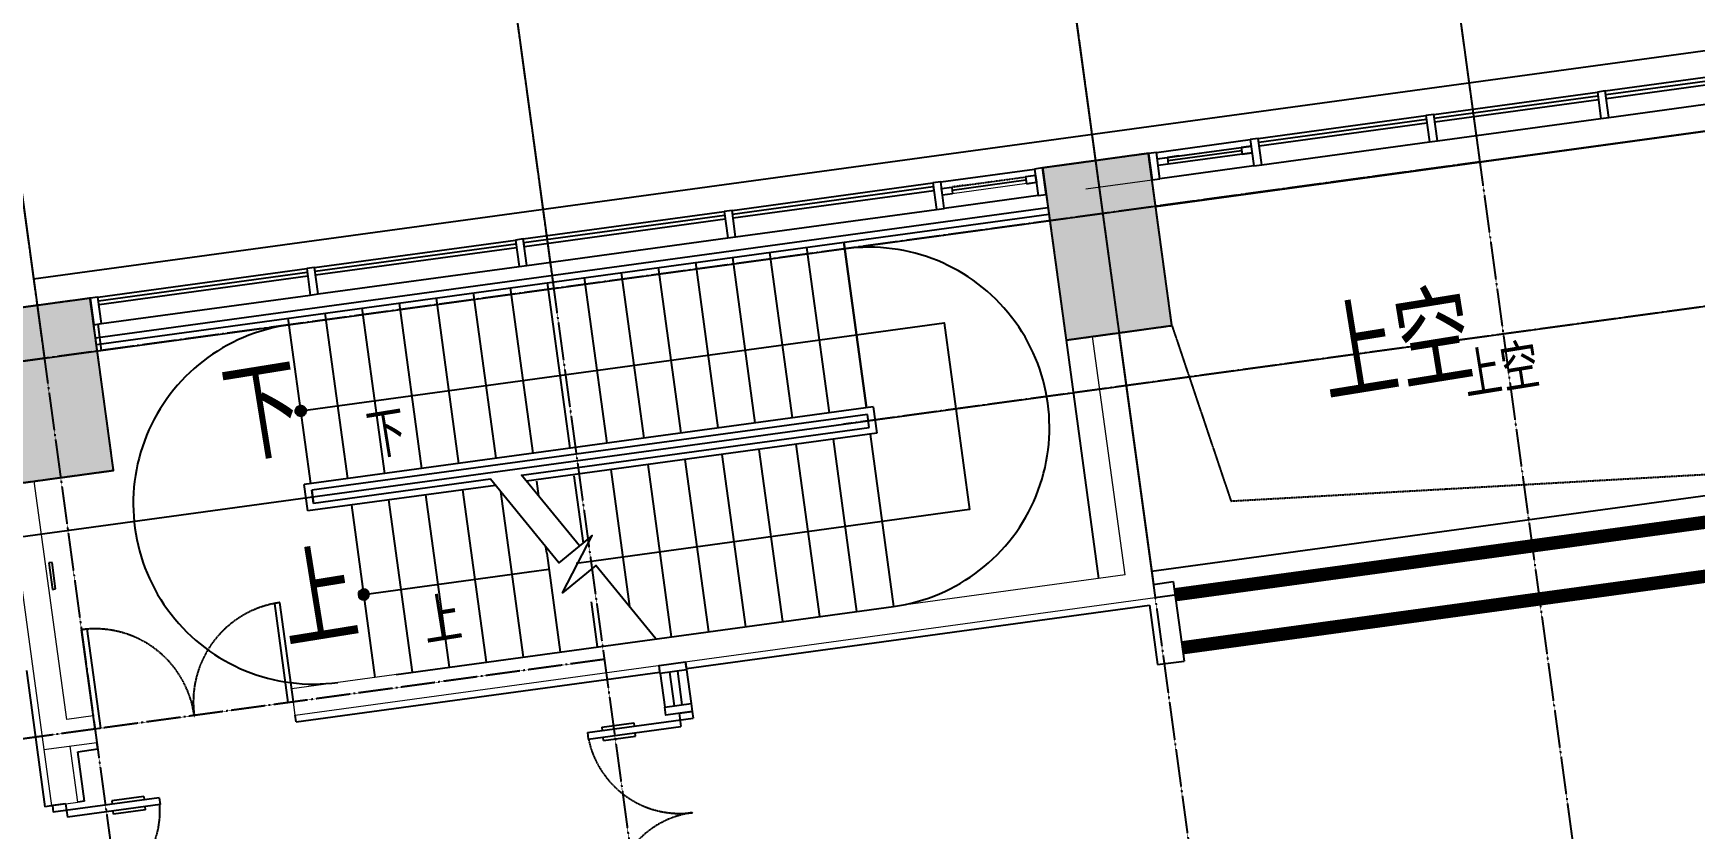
# Model space of a CAD drawing. Header units: millimetres. Extents: x 11669738 to 11859441, y -6222081 to -6069093.
# Drawn here: x 11700966 to 11713410, y -6095911 to -6089958 of the extents above; entities that cross this region are included whole.
import ezdxf

# ---------------------------------------------------------------- set-up
doc = ezdxf.new("R2010")
doc.units = ezdxf.units.MM
for name, pattern in [('DASH', [0.35, 0.25, -0.1]), ('E-COLS-F4$0$HIDDEN', [0.375, 0.25, -0.125]), ('E-RG-1F$0$$0$DOTE', [2.42, 2, -0.2, 0.02, -0.2]), ('E2-RV-4F$0$Dash 1_16_', [3.175, 1.5875, -1.5875]), ('XRE2$0$HIDDEN', [0.375, 0.25, -0.125])]:
    doc.linetypes.add(name, pattern=pattern)
for name, color, linetype in [('A—墙体', 7, 'Continuous'), ('A—楼梯、电梯、栏杆', 50, 'Continuous'), ('A—轴线、尺寸', 1, 'Continuous'), ('A—门窗', 135, 'Continuous'), ('E-COLS-F4$0$0S-COLS-HATCH', 8, 'Continuous'), ('E-COLS-F4$0$0S-COLS-I', 90, 'E-COLS-F4$0$HIDDEN'), ('E2-RI-4F$0$J-STAIR楼梯', 2, 'Continuous'), ('E2-RI-4F$0$J-结构看线', 153, 'Continuous'), ('E2-RV-4F$0$A-STRS', 50, 'Continuous'), ('E2-RV-4F$0$J-STAIR楼梯', 2, 'Continuous'), ('E2-RV-4F$0$sample$0$A-FIXT', 55, 'Continuous'), ('E2-RV-4F$0$WRV-1-01-N1$0$AUDIT_D_120618114340-341', 1, 'Continuous'), ('I—平面—文字', 40, 'Continuous'), ('I—平面—文字（放大1：100）', 40, 'XRE2$0$HIDDEN'), ('I—平面—消防设施', 10, 'Continuous'), ('I—平面—装饰面层线', 192, 'Continuous'), ('I—平面—门', 22, 'Continuous'), ('轴线100', 1, 'Continuous')]:
    doc.layers.add(name, color=color, linetype=linetype)
for name, color, linetype, lineweight in [('E2-RI-4F$0$A-FLOR-HRAL', 1, 'Continuous', 5), ('E2-RI-4F$0$A-GLAZ', 6, 'Continuous', 5), ('E2-RI-4F$0$A-GLAZ-FRAM', 6, 'Continuous', 9), ('E2-RI-4F$0$A-WALL', 7, 'Continuous', 5), ('E2-RV-4F$0$A-GLAZ', 6, 'Continuous', 9), ('E2-RV-4F$0$A-GLAZ-CWMG', 3, 'Continuous', 5), ('E2-RV-4F$0$A-WALL', 7, 'Continuous', 5)]:
    doc.layers.add(name, color=color, linetype=linetype, lineweight=lineweight)
doc.styles.add('XD2008', font='simhei.ttf', dxfattribs={"width": 0.85})

# ---------------------------------------------------------------- blocks, each defined once
blk = doc.blocks.new('E-COLS-F4')
at = {"layer": 'E-COLS-F4$0$0S-COLS-HATCH'}
for points in [[(11708526, -6090966), (11708702, -6092254), (11709494, -6092145), (11709318, -6090857)], [(11700599, -6092049), (11700775, -6093337), (11701568, -6093229), (11701392, -6091941)]]:
    blk.add_hatch(color=18, dxfattribs=at).paths.add_polyline_path(points)
at = {"layer": 'A—墙体'}
for points in [[(11708526, -6090966), (11708702, -6092254), (11709494, -6092145), (11709318, -6090857)], [(11700599, -6092049), (11700775, -6093337), (11701568, -6093229), (11701392, -6091941)]]:
    blk.add_lwpolyline(points, close=True, dxfattribs=at)
at = {"layer": 'E-COLS-F4$0$0S-COLS-I'}
for points in [[(11708526, -6090966), (11708702, -6092254), (11709494, -6092145), (11709318, -6090857)], [(11700599, -6092049), (11700775, -6093337), (11701568, -6093229), (11701392, -6091941)]]:
    blk.add_lwpolyline(points, close=True, dxfattribs=at)
blk = doc.blocks.new('E2-RV-4F$0$MRY_Curtain Wall-casement - Curtain Wall Casement-V36-E2 号楼一层平面图 1ST FLOOR PLAN')
at = {"layer": 'A—门窗'}
for p, q in [((-278.8, 25.4), (-355, 25.4)), ((-355, 25.4), (-355, -25.4)), ((-355, -25.4), (-355, 25.4)), ((-278.8, -25.4), (-278.8, 25.4)), ((278.8, -25.4), (278.8, 25.4)), ((278.8, 25.4), (355, 25.4)), ((355, 25.4), (355, -25.4)), ((355, 25.4), (355, -25.4)), ((-355, -25.4), (-278.8, -25.4)), ((-278.8, 0), (278.8, 0)), ((355, -25.4), (278.8, -25.4))]:
    blk.add_line(p, q, dxfattribs=at)
at = {"layer": 'A—门窗', "lineweight": 9}
for p, q in [((-355, 25.4), (355, 25.4)), ((355, -25.4), (-355, -25.4))]:
    blk.add_line(p, q, dxfattribs=at)
at = {"layer": 'A—门窗', "linetype": 'E2-RV-4F$0$Dash 1_16_'}
for p, q in [((278.8, -25.4), (-278.8, -25.4)), ((191.8, -25.4), (278.8, -25.4))]:
    blk.add_line(p, q, dxfattribs=at)
blk = doc.blocks.new('E2-RV-4F$0$3')
at = {"layer": 'E2-RV-4F$0$WRV-1-01-N1$0$AUDIT_D_120618114340-341'}
h = blk.add_hatch(color=256, dxfattribs=at)
edge = h.paths.add_edge_path()
edge.add_arc((10773784.9, -7567736.8), 20, 138.7891, 318.7891, ccw=False)
edge.add_arc((10773784.9, -7567736.8), 20, -41.2109, 138.7891, ccw=False)
blk.add_lwpolyline([(10773800, -7567750, -1), (10773769.9, -7567723.7, -1)], format="xyb", close=True, dxfattribs=at)
blk = doc.blocks.new('E2-RV-4F$0$Rectangular Mullion - 60 X 200 standard snap cover-V21-E2 号楼一层平面图 1ST FLOOR PLAN')
at = {"layer": 'E2-RV-4F$0$A-GLAZ-CWMG', "lineweight": 18}
for p, q in [((0, 75), (-60, 75)), ((-60, 75), (-60, -125)), ((0, -125), (0, 75)), ((-60, -125), (0, -125))]:
    blk.add_line(p, q, dxfattribs=at)
blk = doc.blocks.new('E2-RV-4F$0$Rectangular Mullion - 60 X 200 standard snap cover-9526921-E2 号楼一层平面图 1ST FLOOR PLAN')
at = {"layer": 'E2-RV-4F$0$A-GLAZ-CWMG', "lineweight": 18}
for p, q in [((-60, 75), (0, 75)), ((-60, -125), (-60, 75)), ((0, 75), (0, -125)), ((0, -125), (-60, -125))]:
    blk.add_line(p, q, dxfattribs=at)
blk = doc.blocks.new('E2-RV-4F$0$Rectangular Mullion - 60 X 200 standard snap cover-V37-E2 号楼一层平面图 1ST FLOOR PLAN')
at = {"layer": 'E2-RV-4F$0$A-GLAZ-CWMG', "color": 9}
for p, q in [((45083, 145745), (45793, 145745)), ((45793, 145545), (45083, 145545))]:
    blk.add_line(p, q, dxfattribs=at)
blk = doc.blocks.new('E2-RV-4F$0$Rectangular Mullion - 60 X 200 standard snap cover-V38-E2 号楼一层平面图 1ST FLOOR PLAN')
at = {"layer": 'E2-RV-4F$0$A-GLAZ-CWMG', "lineweight": 18}
for p, q in [((-30, 75), (30, 75)), ((-30, -125), (-30, 75)), ((30, 75), (30, -125)), ((30, -125), (-30, -125))]:
    blk.add_line(p, q, dxfattribs=at)
blk = doc.blocks.new('E2-RV-4F$0$Rectangular Mullion - 60 X 200 standard snap cover-V39-E2 号楼一层平面图 1ST FLOOR PLAN')
at = {"layer": 'E2-RV-4F$0$A-GLAZ-CWMG', "lineweight": 18}
for p, q in [((-30, 75), (30, 75)), ((-30, -125), (-30, 75)), ((30, 75), (30, -125)), ((30, -125), (-30, -125))]:
    blk.add_line(p, q, dxfattribs=at)
blk = doc.blocks.new('A$C08095B37')
at = {"layer": 'I—平面—消防设施', "linetype": 'DASH', "ltscale": 100, "const_width": 100}
for points in [[(-205, 23), (-6051, -776)], [(-151, -374), (-5997, -1173)]]:
    blk.add_lwpolyline(points, dxfattribs=at)
at = {"layer": 'I—平面—装饰面层线'}
for p, q in [((-218, 122), (-20, 149)), ((-218, 121), (-137, -473)), ((0, 0), (61, -446)), ((61, -446), (-137, -473)), ((-6213, -698), (-6064, -677)), ((-6064, -677), (-5983, -1272)), ((-6242, -853), (-6181, -1299)), ((-6181, -1299), (-5983, -1272))]:
    blk.add_line(p, q, dxfattribs=at)

msp = doc.modelspace()

# ---------------------------------------------------------------- linework, layer by layer
for p, q in [((11705803.3, -6095047.1), (11705902.4, -6095033.6)), ((11701208.7, -6095724.9), (11701109.6, -6095738.4))]:
    msp.add_line(p, q)
at = {"layer": 'A—楼梯、电梯、栏杆'}
for p, q in [((11701432.6, -6092237.9), (11708565.9, -6091262.9)), ((11701439.4, -6092287.4), (11708572.7, -6091312.4)), ((11704154.8, -6093176.8), (11703985.7, -6091939.4)), ((11703322.5, -6093290.3), (11703153.4, -6092053.1)), ((11703599.9, -6093252.5), (11703430.8, -6092015.2)), ((11703877.4, -6093214.6), (11703708.2, -6091977.3)), ((11703045.1, -6093328.2), (11702876, -6092091.1)), ((11703045.1, -6093328.2), (11702876, -6092091.1)), ((11708701.3, -6092253.5), (11708945.1, -6094037.4)), ((11707256.1, -6092753.6), (11702995.5, -6093335)), ((11707256.1, -6092753.6), (11702995.5, -6093335)), ((11707213.3, -6092809.9), (11703051.9, -6093377.7)), ((11707213.3, -6092809.9), (11703051.9, -6093377.7)), ((11707283.1, -6092951.7), (11704660.9, -6093309.6)), ((11707283.1, -6092951.7), (11704660.9, -6093309.6)), ((11703022.6, -6093533.1), (11702995.5, -6093335)), ((11703022.6, -6093533.1), (11702995.5, -6093335)), ((11704428.3, -6093341.3), (11703022.6, -6093533.1)), ((11704428.3, -6093341.3), (11703022.6, -6093533.1)), ((11703065.4, -6093476.8), (11703051.9, -6093377.7)), ((11703051.9, -6093377.7), (11703065.4, -6093476.8)), ((11703065.4, -6093476.8), (11703051.9, -6093377.7)), ((11703051.9, -6093377.7), (11703065.4, -6093476.8)), ((11703627, -6093450.6), (11703803.3, -6094740.2)), ((11703627, -6093450.6), (11703803.3, -6094740.2)), ((11703904.5, -6093412.8), (11704080.7, -6094702.2)), ((11703904.5, -6093412.8), (11704080.7, -6094702.2)), ((11704181.9, -6093374.9), (11704358.1, -6094664.3)), ((11704181.9, -6093374.9), (11704358.1, -6094664.3)), ((11703349.6, -6093488.5), (11703525.9, -6094778.1)), ((11703349.6, -6093488.5), (11703525.9, -6094778.1))]:
    msp.add_line(p, q, dxfattribs=at)
at = {"layer": 'A—楼梯、电梯、栏杆', "color": 2}
for p, q in [((11706929.1, -6092798.2), (11706759.9, -6091560.2)), ((11706929.1, -6092798.2), (11706759.9, -6091560.2)), ((11707206.5, -6092760.3), (11707037.3, -6091522.3)), ((11707037.3, -6091522.3), (11707206.5, -6092760.3)), ((11707206.5, -6092760.3), (11707037.3, -6091522.3)), ((11707037.3, -6091522.3), (11707206.5, -6092760.3)), ((11706096.8, -6092911.8), (11705927.6, -6091673.9)), ((11706096.8, -6092911.8), (11705927.6, -6091673.9)), ((11706374.2, -6092873.9), (11706205, -6091636)), ((11706374.2, -6092873.9), (11706205, -6091636)), ((11706651.7, -6092836), (11706482.5, -6091598.1)), ((11706651.7, -6092836), (11706482.5, -6091598.1)), ((11704987.1, -6093063.2), (11704817.9, -6091825.6)), ((11704987.1, -6093063.2), (11704817.9, -6091825.6)), ((11705264.5, -6093025.3), (11705095.4, -6091787.7)), ((11705264.5, -6093025.3), (11705095.4, -6091787.7)), ((11705541.9, -6092987.5), (11705372.8, -6091749.8)), ((11705541.9, -6092987.5), (11705372.8, -6091749.8)), ((11705819.4, -6092949.6), (11705650.2, -6091711.9)), ((11705819.4, -6092949.6), (11705650.2, -6091711.9)), ((11704432.2, -6093138.9), (11704263.1, -6091901.5)), ((11704432.2, -6093138.9), (11704263.1, -6091901.5)), ((11704709.7, -6093101), (11704540.5, -6091863.5)), ((11704709.7, -6093101), (11704540.5, -6091863.5)), ((11703322.5, -6093290.3), (11703153.4, -6092053.1)), ((11707206.4, -6092759.4), (11707206.5, -6092760.3)), ((11707206.4, -6092759.4), (11707206.5, -6092760.3)), ((11707226.8, -6092908.9), (11707213.3, -6092809.9)), ((11707226.8, -6092908.9), (11707213.3, -6092809.9)), ((11707256.1, -6092753.6), (11707283.1, -6092951.7)), ((11707256.1, -6092753.6), (11707283.1, -6092951.7)), ((11706401.3, -6093072.1), (11706577.5, -6094361)), ((11706401.3, -6093072.1), (11706577.5, -6094361)), ((11706678.7, -6093034.2), (11706854.9, -6094323)), ((11706678.7, -6093034.2), (11706854.9, -6094323)), ((11706956.2, -6092996.3), (11707132.3, -6094285.1)), ((11706956.2, -6092996.3), (11707132.3, -6094285.1)), ((11707233.6, -6092958.5), (11707409.8, -6094247.2)), ((11707233.6, -6092958.5), (11707409.8, -6094247.2)), ((11705569, -6093185.6), (11705745.2, -6094474.7)), ((11705569, -6093185.6), (11705745.2, -6094474.7)), ((11705846.5, -6093147.8), (11706022.7, -6094436.8)), ((11705846.5, -6093147.8), (11706022.7, -6094436.8)), ((11706123.9, -6093109.9), (11706300.1, -6094398.9)), ((11706123.9, -6093109.9), (11706300.1, -6094398.9)), ((11704753.6, -6093422.5), (11704738.1, -6093308.7)), ((11704753.6, -6093422.5), (11704738.1, -6093308.7)), ((11705015.5, -6093270.8), (11705084.1, -6093773.1)), ((11705015.5, -6093270.8), (11705084.1, -6093773.1)), ((11705291.6, -6093223.5), (11705431.8, -6094249.1)), ((11705291.6, -6093223.5), (11705431.8, -6094249.1)), ((11704466.2, -6093387.6), (11704635.6, -6094626.4)), ((11704466.2, -6093387.6), (11704635.6, -6094626.4)), ((11704811.7, -6093847.6), (11704805.3, -6093800.9)), ((11704811.7, -6093847.6), (11704805.3, -6093800.9)), ((11704811.7, -6093847.6), (11704913, -6094588.5)), ((11704811.7, -6093847.6), (11704913, -6094588.5)), ((11703684.4, -6094756.4), (11707409.8, -6094247.2)), ((11703684.4, -6094756.4), (11707409.8, -6094247.2)), ((11705144.4, -6094214.2), (11705190.4, -6094550.6)), ((11705144.4, -6094214.2), (11705190.4, -6094550.6))]:
    msp.add_line(p, q, dxfattribs=at)
for points in [[(11702970.8, -6092784.7), (11707787.9, -6092126.2), (11707978.9, -6093523.1), (11705181.8, -6093905.4), (11705033.2, -6093925.7)], [(11702970.8, -6092784.7), (11707787.9, -6092126.2), (11707978.9, -6093523.1), (11705181.8, -6093905.4), (11705033.2, -6093925.7)], [(11705058.5, -6093794.1), (11704623.7, -6093264.2), (11707226.8, -6092908.9)], [(11705058.5, -6093794.1), (11704623.7, -6093264.2), (11707226.8, -6092908.9)], [(11703441.2, -6094158.7), (11704679.7, -6093989.4), (11704828.3, -6093969.1)], [(11703441.2, -6094158.7), (11704679.7, -6093989.4), (11704828.3, -6093969.1)]]:
    msp.add_lwpolyline(points, dxfattribs=at)
at = {"layer": 'A—楼梯、电梯、栏杆'}
msp.add_lwpolyline([(11705629.8, -6094490.5), (11705179, -6093941), (11704929.9, -6094145.3), (11705153.3, -6093716.3), (11704903.9, -6093921), (11704391, -6093295.9), (11703065.4, -6093476.8)], dxfattribs=at)
msp.add_lwpolyline([(11705629.8, -6094490.5), (11705179, -6093941), (11704929.9, -6094145.3), (11705153.3, -6093716.3), (11704903.9, -6093921), (11704391, -6093295.9), (11703065.4, -6093476.8)], dxfattribs=at)
at = {"layer": 'A—楼梯、电梯、栏杆', "color": 2}
for centre, start, end in [((11707226.9, -6092909.4), 277.78333, 97.78335), ((11707226.9, -6092909.4), 277.78333, 97.78335), ((11703065.6, -6093478.2), 97.78294, 277.78295), ((11703065.6, -6093478.2), 97.78294, 277.78295)]:
    msp.add_arc(centre, 1350.3, start, end, dxfattribs=at)
at = {"layer": 'A—轴线、尺寸', "linetype": 'ByBlock'}
for p, q in [((11710147.5, -6078833.3, 0), (11711799.8, -6090921.7, 0)), ((11707323.7, -6079219.3, 0), (11709355.3, -6094081.9, 0)), ((11703212, -6079781.3, 0), (11704864.3, -6091869.7, 0)), ((11699397.5, -6080302.7, 0), (11701049.8, -6092391.1, 0)), ((11783741.8, -6082400.3, 0), (11681261.5, -6096408, 0)), ((11715267.6, -6090447.7, 0), (11672298, -6096321.1, 0))]:
    msp.add_line(p, q, dxfattribs=at)
at = {"layer": 'A—门窗'}
for p, q in [((11700968.5, -6091796.7), (11714889.2, -6089894.4)), ((11712739.9, -6090389.6), (11713994.9, -6090218.1)), ((11713999.1, -6090248.4), (11712744, -6090419.9)), ((11712747.5, -6090445.1), (11714002.5, -6090273.5)), ((11711455.2, -6090565.2), (11712680.5, -6090397.8)), ((11712684.6, -6090428), (11711459.3, -6090595.5)), ((11711462.8, -6090620.7), (11712688.1, -6090453.2)), ((11712767, -6090587.8), (11714022, -6090416.2)), ((11710140.8, -6090744.9), (11711395.8, -6090573.4)), ((11711399.9, -6090603.6), (11710144.9, -6090775.2)), ((11710148.3, -6090800.3), (11711403.3, -6090628.8)), ((11711482.3, -6090763.4), (11712707.6, -6090595.9)), ((11709377.9, -6090849.2), (11710081.3, -6090753)), ((11709384.6, -6090898.3), (11710088, -6090802.2)), ((11709460.1, -6090888), (11710012.5, -6090812.5)), ((11710088, -6090802.2), (11710012.5, -6090812.5)), ((11710012.5, -6090812.5), (11710019.4, -6090862.8)), ((11710167.8, -6090943.1), (11711422.9, -6090771.5)), ((11709384.6, -6090898.3), (11709460.1, -6090888)), ((11710094.9, -6090852.5), (11709391.4, -6090948.7)), ((11709466.9, -6090938.3), (11709391.4, -6090948.7)), ((11710108.4, -6090951.2), (11709404.9, -6091047.3)), ((11709546.2, -6090876.2), (11709460.1, -6090888)), ((11709460.1, -6090888), (11709466.9, -6090938.3)), ((11710016, -6090837.7), (11709463.5, -6090913.2)), ((11710019.4, -6090862.8), (11710094.9, -6090852.5)), ((11706199.8, -6091283.6), (11707703.3, -6091078.1)), ((11706199.8, -6091283.6), (11707703.3, -6091078.1)), ((11707762.8, -6091069.9), (11708466.2, -6090973.8)), ((11708525.7, -6090965.7), (11708466.2, -6090973.8)), ((11708466.2, -6090973.8), (11708493.3, -6091171.9)), ((11708552.7, -6091163.8), (11708525.7, -6090965.7)), ((11707707.4, -6091108.3), (11706203.9, -6091313.8)), ((11706207.4, -6091339), (11707710.9, -6091133.5)), ((11708493.3, -6091171.9), (11707789.8, -6091268.1)), ((11708493.3, -6091171.9), (11708552.7, -6091163.8)), ((11704636.8, -6091497.2), (11706140.3, -6091291.7)), ((11704636.8, -6091497.2), (11706140.3, -6091291.7)), ((11706144.5, -6091322), (11704641, -6091527.5)), ((11706226.9, -6091481.7), (11707730.4, -6091276.2)), ((11706226.9, -6091481.7), (11707730.4, -6091276.2)), ((11704644.4, -6091552.6), (11706147.9, -6091347.1)), ((11703073.9, -6091710.8), (11704577.4, -6091505.3)), ((11703073.9, -6091710.8), (11704577.4, -6091505.3)), ((11704581.5, -6091535.6), (11703078, -6091741.1)), ((11703081.4, -6091766.3), (11704584.9, -6091560.8)), ((11704663.9, -6091695.4), (11706167.4, -6091489.9)), ((11704663.9, -6091695.4), (11706167.4, -6091489.9)), ((11703100.9, -6091909), (11704604.5, -6091703.5)), ((11703100.9, -6091909), (11704604.5, -6091703.5)), ((11701451.4, -6091932.6), (11703014.4, -6091719)), ((11701451.4, -6091932.6), (11703014.4, -6091719)), ((11703018.5, -6091749.2), (11701455.6, -6091962.9)), ((11701459, -6091988), (11703022, -6091774.4)), ((11701478.5, -6092130.8), (11703041.5, -6091917.1)), ((11701478.5, -6092130.8), (11703041.5, -6091917.1)), ((11705661.5, -6094748.6), (11705696.1, -6095001.3)), ((11705730.9, -6094739.1), (11705765.4, -6094991.8)), ((11705790.3, -6094731), (11705824.9, -6094983.7)), ((11705859.7, -6094721.5), (11705894.2, -6094974.2))]:
    msp.add_line(p, q, dxfattribs=at)
at = {"layer": 'A—门窗', "extrusion": (0, 0, -1)}
for p, q in [((11712739.9, -6090389.6), (11712680.5, -6090397.8)), ((11712680.5, -6090397.8), (11712707.5, -6090595.9)), ((11712767, -6090587.8), (11712739.9, -6090389.6)), ((11711455.2, -6090565.2), (11711395.7, -6090573.4)), ((11711395.7, -6090573.4), (11711422.8, -6090771.5)), ((11711482.3, -6090763.4), (11711455.2, -6090565.2)), ((11712707.5, -6090595.9), (11712767, -6090587.8)), ((11710140.8, -6090744.9), (11710081.3, -6090753)), ((11710081.3, -6090753), (11710108.4, -6090951.2)), ((11710167.8, -6090943.1), (11710140.8, -6090744.9)), ((11711422.8, -6090771.5), (11711482.3, -6090763.4)), ((11709377.9, -6090849.2), (11709318.4, -6090857.3)), ((11709318.4, -6090857.3), (11709345.5, -6091055.5)), ((11709404.9, -6091047.3), (11709377.9, -6090849.2)), ((11710108.4, -6090951.2), (11710167.8, -6090943.1)), ((11707762.8, -6091069.9), (11707703.3, -6091078.1)), ((11707703.3, -6091078.1), (11707730.4, -6091276.2)), ((11707789.8, -6091268.1), (11707762.8, -6091069.9)), ((11709345.5, -6091055.5), (11709404.9, -6091047.3)), ((11706199.8, -6091283.6), (11706140.3, -6091291.7)), ((11706199.8, -6091283.6), (11706140.3, -6091291.7)), ((11706140.3, -6091291.7), (11706167.4, -6091489.9)), ((11706140.3, -6091291.7), (11706167.4, -6091489.9)), ((11706226.9, -6091481.7), (11706199.8, -6091283.6)), ((11706226.9, -6091481.7), (11706199.8, -6091283.6)), ((11707730.4, -6091276.2), (11707789.8, -6091268.1)), ((11704636.8, -6091497.2), (11704577.4, -6091505.3)), ((11704577.4, -6091505.3), (11704604.5, -6091703.5)), ((11704663.9, -6091695.4), (11704636.8, -6091497.2)), ((11706167.4, -6091489.9), (11706226.9, -6091481.7)), ((11706167.4, -6091489.9), (11706226.9, -6091481.7)), ((11704604.5, -6091703.5), (11704663.9, -6091695.4)), ((11703073.9, -6091710.8), (11703014.4, -6091719)), ((11703014.4, -6091719), (11703041.5, -6091917.1)), ((11703100.9, -6091909), (11703073.9, -6091710.8)), ((11701451.4, -6091932.6), (11701392, -6091940.7)), ((11701392, -6091940.7), (11701419.1, -6092138.9)), ((11701478.5, -6092130.8), (11701451.4, -6091932.6)), ((11703041.5, -6091917.1), (11703100.9, -6091909)), ((11701419.1, -6092138.9), (11701478.5, -6092130.8)), ((11701107.2, -6093918.6), (11701082.4, -6093922)), ((11701082.4, -6093922), (11701109.5, -6094120.1)), ((11701134.3, -6094116.7), (11701107.2, -6093918.6)), ((11701109.5, -6094120.1), (11701134.3, -6094116.7))]:
    msp.add_line(p, q, dxfattribs=at)
at = {"layer": 'A—门窗', "color": 8, "linetype": 'DASH'}
msp.add_lwpolyline([(11709494.3, -6092145.2), (11709936.4, -6093458.5), (11715435.1, -6093150.1)], dxfattribs=at)
at = {"layer": 'A—门窗'}
for points in [[(11705851.6, -6094662.1), (11705859.7, -6094721.5), (11705661.5, -6094748.6), (11705653.4, -6094689.2)], [(11705894.2, -6094974.2), (11705902.4, -6095033.6), (11705704.2, -6095060.7), (11705696.1, -6095001.3)]]:
    msp.add_lwpolyline(points, close=True, dxfattribs=at)
at = {"layer": 'E2-RI-4F$0$A-FLOR-HRAL'}
msp.add_line((11709368.5, -6094181.2), (11715561.3, -6093334.8), dxfattribs=at)
at = {"layer": 'E2-RI-4F$0$A-GLAZ'}
for p, q in [((11712744, -6090419.9), (11712747.5, -6090445.1)), ((11711459.3, -6090595.5), (11711462.8, -6090620.7)), ((11710144.9, -6090775.2), (11710148.3, -6090800.3))]:
    msp.add_line(p, q, dxfattribs=at)
at = {"layer": 'E2-RI-4F$0$A-GLAZ-FRAM'}
for p, q in [((11710094.9, -6090852.5), (11710088, -6090802.2)), ((11710088, -6090802.2), (11710094.9, -6090852.5)), ((11709391.4, -6090948.7), (11709384.6, -6090898.3)), ((11709391.4, -6090948.7), (11709384.6, -6090898.3))]:
    msp.add_line(p, q, dxfattribs=at)
at = {"layer": 'E2-RI-4F$0$A-WALL'}
for p, q in [((11700210.1, -6086248.2), (11700995.6, -6091994.8)), ((11709318.2, -6090857.2), (11708673.8, -6090945.2)), ((11709345.3, -6091055.3), (11709318.2, -6090857.2)), ((11708849.5, -6091123.1), (11709345.3, -6091055.3)), ((11701391.9, -6091940.4), (11701419, -6092138.5)), ((11701301.5, -6095712.2), (11701244.1, -6095291.9)), ((11701045.9, -6095319), (11701103.4, -6095739.3)), ((11701103.4, -6095739.3), (11701301.5, -6095712.2))]:
    msp.add_line(p, q, dxfattribs=at)
at = {"layer": 'E2-RI-4F$0$A-WALL', "lineweight": 13}
msp.add_line((11701451.4, -6091932.5), (11701154.1, -6091973.1), dxfattribs=at)
at = {"layer": 'E2-RI-4F$0$J-STAIR楼梯'}
for p, q in [((11709341.8, -6093983.2), (11715534.1, -6093136.7)), ((11709368.5, -6094181.2), (11715561.3, -6093334.8))]:
    msp.add_line(p, q, dxfattribs=at)
at = {"layer": 'E2-RI-4F$0$J-结构看线'}
msp.add_line((11709372.6, -6091253.6), (11714871.3, -6090501.9), dxfattribs=at)
at = {"layer": 'E2-RV-4F$0$A-GLAZ', "lineweight": 13}
for p, q in [((11707707.4, -6091108.3), (11706203.9, -6091313.8)), ((11706207.4, -6091339), (11707710.9, -6091133.5)), ((11707710.9, -6091133.5), (11707707.4, -6091108.3)), ((11707710.9, -6091133.5), (11707707.4, -6091108.3)), ((11706144.5, -6091322), (11704641, -6091527.5)), ((11706203.9, -6091313.8), (11706207.4, -6091339)), ((11706203.9, -6091313.8), (11706207.4, -6091339)), ((11704644.4, -6091552.6), (11706147.9, -6091347.1)), ((11704581.5, -6091535.6), (11703078, -6091741.1)), ((11703081.4, -6091766.3), (11704584.9, -6091560.8)), ((11704641, -6091527.5), (11704644.4, -6091552.6)), ((11704641, -6091527.5), (11704644.4, -6091552.6)), ((11703018.5, -6091749.2), (11701455.6, -6091962.9)), ((11701459, -6091988), (11703022, -6091774.4)), ((11703078, -6091741.1), (11703081.4, -6091766.3)), ((11703078, -6091741.1), (11703081.4, -6091766.3))]:
    msp.add_line(p, q, dxfattribs=at)
at = {"layer": 'E2-RV-4F$0$A-WALL'}
for p, q in [((11709368.5, -6094181.4), (11709097.6, -6092199.6)), ((11709368.5, -6094181.4), (11709097.6, -6092199.6)), ((11709143.3, -6094010.3), (11708899.5, -6092226.7)), ((11709143.3, -6094010.3), (11708899.5, -6092226.7)), ((11700775.4, -6093337), (11701045.9, -6095319)), ((11700775.4, -6093337), (11701045.9, -6095319)), ((11709143.3, -6094010.3), (11702902.1, -6094863.4)), ((11709143.3, -6094010.3), (11702902.1, -6094863.4)), ((11702928.8, -6095061.6), (11709368.5, -6094181.4)), ((11702928.8, -6095061.6), (11709368.5, -6094181.4)), ((11702929.2, -6095061.3), (11702902.1, -6094863.4)), ((11702929.2, -6095061.3), (11702902.1, -6094863.4)), ((11701045.9, -6095319), (11701442.6, -6095264.8)), ((11701045.9, -6095319), (11701442.6, -6095264.8))]:
    msp.add_line(p, q, dxfattribs=at)
for points in [[(11701419.1, -6092138.9), (11701419.1, -6092138.9)], [(11701419.1, -6092138.9), (11701419.1, -6092138.9)], [(11701442.6, -6095264.8), (11701415.6, -6095066.6), (11701217, -6095093.8), (11700973.2, -6093309.9)], [(11701442.6, -6095264.8), (11701415.6, -6095066.6), (11701217, -6095093.8), (11700973.2, -6093309.9)]]:
    msp.add_lwpolyline(points, dxfattribs=at)
at = {"layer": 'E2-RV-4F$0$J-STAIR楼梯'}
msp.add_line((11701439.4, -6092287.4), (11708572.7, -6091312.4), dxfattribs=at)
at = {"layer": 'E2-RV-4F$0$sample$0$A-FIXT'}
msp.add_lwpolyline([(11701449.2, -6092134.4), (11701476.3, -6092332.8)], dxfattribs=at)
msp.add_lwpolyline([(11701449.2, -6092134.4), (11701476.3, -6092332.8)], dxfattribs=at)
at = {"layer": 'I—平面—装饰面层线'}
for p, q in [((11705858.3, -6094711.6), (11709325.7, -6094237.7)), ((11705660.2, -6094738.7), (11705653.4, -6094689.2)), ((11705858.3, -6094711.6), (11705851.6, -6094662.1)), ((11700914.8, -6094726.5), (11701054.2, -6095746)), ((11702935.6, -6095111.2), (11705660.2, -6094738.7)), ((11702935.6, -6095111.2), (11702929.2, -6095061.3)), ((11701300.4, -6095334.7), (11701449.4, -6095314.3)), ((11701449.4, -6095314.3), (11701442.6, -6095264.8)), ((11701351.1, -6095705.4), (11701300.4, -6095334.7)), ((11701103.4, -6095739.3), (11701054.2, -6095746)), ((11701351.1, -6095705.4), (11701301.5, -6095712.2))]:
    msp.add_line(p, q, dxfattribs=at)
at = {"layer": 'I—平面—门'}
for p, q in [((11702813.6, -6094218.6), (11702772.3, -6094224.3)), ((11702813.6, -6094218.6), (11702772.3, -6094224.3)), ((11702772.3, -6094224.3), (11702873.9, -6094967.4)), ((11702772.3, -6094224.3), (11702873.9, -6094967.4)), ((11702915.2, -6094961.7), (11702813.6, -6094218.6)), ((11702915.2, -6094961.7), (11702813.6, -6094218.6)), ((11701327.4, -6094421.8), (11701368.7, -6094416.1)), ((11701429, -6095164.9), (11701327.4, -6094421.8)), ((11701429, -6095164.9), (11701327.4, -6094421.8)), ((11701368.7, -6094416.1), (11701470.3, -6095159.2)), ((11701368.7, -6094416.1), (11701470.3, -6095159.2)), ((11702915.2, -6094961.7), (11702873.9, -6094967.4)), ((11702915.2, -6094961.7), (11702873.9, -6094967.4)), ((11705803.3, -6095047.1), (11705816.8, -6095146.2)), ((11705902.4, -6095033.6), (11705909.1, -6095083.1)), ((11701470.3, -6095159.2), (11701429, -6095164.9)), ((11701470.3, -6095159.2), (11701429, -6095164.9)), ((11705116.5, -6095191.5), (11705909.1, -6095083.1)), ((11705116.5, -6095191.5), (11705123.3, -6095241)), ((11705123.3, -6095241), (11705816.8, -6095146.2)), ((11705224.1, -6095151.5), (11705464.3, -6095118.7)), ((11705224.1, -6095151.5), (11705227.5, -6095176.3)), ((11705464.3, -6095118.7), (11705467.7, -6095143.5)), ((11705237.6, -6095250.6), (11705234.2, -6095225.9)), ((11705237.6, -6095250.6), (11705477.9, -6095217.8)), ((11705477.9, -6095217.8), (11705474.5, -6095193)), ((11701909, -6095679.6), (11701116.4, -6095788)), ((11701794.7, -6095670), (11701554.4, -6095702.9)), ((11701794.7, -6095670), (11701798, -6095694.8)), ((11701909, -6095679.6), (11701915.8, -6095729.2)), ((11701109.6, -6095738.4), (11701116.4, -6095788)), ((11701208.7, -6095724.9), (11701222.3, -6095824)), ((11701915.8, -6095729.2), (11701222.3, -6095824)), ((11701554.4, -6095702.9), (11701557.8, -6095727.6)), ((11701568, -6095802), (11701564.6, -6095777.2)), ((11701808.2, -6095769.1), (11701568, -6095802)), ((11701808.2, -6095769.1), (11701804.8, -6095744.3))]:
    msp.add_line(p, q, dxfattribs=at)
at = {"layer": 'I—平面—门', "color": 8, "linetype": 'DASH', "ltscale": 20}
for centre, radius, start, end in [((11702915.2, -6094961.7), 750, 97.78371, 188.28371), ((11701429, -6095164.9), 750, 7.28371, 97.78371), ((11705810, -6095096.7), 700, 191.87938, 277.78334), ((11701215.5, -6095774.4), 700, 277.78334, 3.6873), ((11705999.6, -6096483.8), 700, 97.78334, 183.6873)]:
    msp.add_arc(centre, radius, start, end, dxfattribs=at)
at = {"layer": '轴线100', "linetype": 'E-RG-1F$0$$0$DOTE'}
for p, q in [((11710147.5, -6078833, 0), (11714640.5, -6111704.1, 0)), ((11707323.7, -6079219, 0), (11711816.8, -6112090.1, 0)), ((11703211.9, -6079781, 0), (11707705, -6112652.1, 0)), ((11699397.4, -6080302.4, 0), (11703326.3, -6109045.9, 0)), ((11707691.8, -6081911.1, 0), (11709152.2, -6092595.4, 0)), ((11775276.9, -6083556.9, 0), (11707029.4, -6092885.3, 0)), ((11711799.8, -6090921.4, 0), (11672298, -6096320.8, 0)), ((11705243.5, -6094643.6, 0), (11672677.2, -6099095, 0))]:
    msp.add_line(p, q, dxfattribs=at)

# ---------------------------------------------------------------- block references
at = {"layer": 'A—楼梯、电梯、栏杆', "yscale": 2, "zscale": 2}
for p, xscale, rotation in [((35101949.2, -18170372.8), 2, 187.784106777382), ((31002739.9, 11820008.9), -1.999999999999996, 7.783339632654389), ((31002739.9, 11820008.9), -1.999999999999996, 7.783339632654389)]:
    msp.add_blockref('E2-RV-4F$0$3', p, dxfattribs=dict(at, xscale=xscale, rotation=rotation))
at = {"layer": 'A—门窗', "extrusion": (0, 0, -1), "rotation": 352.216660367014}
for name, p in [('E2-RV-4F$0$Rectangular Mullion - 60 X 200 standard snap cover-V38-E2 号楼一层平面图 1ST FLOOR PLAN', (-11707743.2, -6091148.3)), ('E2-RV-4F$0$Rectangular Mullion - 60 X 200 standard snap cover-V39-E2 号楼一层平面图 1ST FLOOR PLAN', (-11704617.3, -6091575.6)), ('E2-RV-4F$0$Rectangular Mullion - 60 X 200 standard snap cover-V39-E2 号楼一层平面图 1ST FLOOR PLAN', (-11703054.3, -6091789.2)), ('E2-RV-4F$0$Rectangular Mullion - 60 X 200 standard snap cover-9526921-E2 号楼一层平面图 1ST FLOOR PLAN', (-11701402.1, -6092015))]:
    msp.add_blockref(name, p, dxfattribs=at)
at = {"layer": 'A—门窗'}
for name, p, rotation in [('E2-RV-4F$0$Rectangular Mullion - 60 X 200 standard snap cover-V37-E2 号楼一层平面图 1ST FLOOR PLAN', (11682832.8, -6241577.9), 7.783339632985989), ('E2-RV-4F$0$MRY_Curtain Wall-casement - Curtain Wall Casement-V36-E2 号楼一层平面图 1ST FLOOR PLAN', (11708124.6, -6091096.2), 187.7833396370042), ('E2-RV-4F$0$MRY_Curtain Wall-casement - Curtain Wall Casement-V36-E2 号楼一层平面图 1ST FLOOR PLAN', (11708124.6, -6091096.2), 187.7833396370042), ('E2-RV-4F$0$Rectangular Mullion - 60 X 200 standard snap cover-V21-E2 号楼一层平面图 1ST FLOOR PLAN', (11708535.8, -6091040), 7.783339632985989)]:
    msp.add_blockref(name, p, dxfattribs=dict(at, rotation=rotation))
at = {"layer": 'E2-RV-4F$0$A-STRS', "xscale": 2, "yscale": 2, "zscale": 2, "rotation": 187.784106777382}
msp.add_blockref('E2-RV-4F$0$3', (35101949.2, -18170372.8), dxfattribs=at)
at = {"layer": 'I—平面—装饰面层线'}
for name, p in [('E-COLS-F4', (0, 0)), ('A$C08095B37', (11715567.9, -6093384.1))]:
    msp.add_blockref(name, p, dxfattribs=at)

# ---------------------------------------------------------------- texts
at = {"layer": 'I—平面—文字', "linetype": 'ByBlock', "style": 'XD2008', "width": 0.7}
for s, p in [('上空', (11710653.3, -6092662.5)), ('下', (11702448.9, -6093118.7, 0)), ('上', (11702861.7, -6094507.9))]:
    msp.add_text(s, height=600, rotation=9.15842, dxfattribs=at).set_placement(p)
at = {"layer": 'I—平面—文字（放大1：100）', "linetype": 'ByBlock', "style": 'XD2008', "width": 0.7}
for s, p in [('上空', (11711698.5, -6092662.5)), ('下', (11703494.2, -6093118.7, 0)), ('上', (11703907, -6094507.9))]:
    msp.add_text(s, height=300, rotation=9.15842, dxfattribs=at).set_placement(p)

doc.saveas('drawing.dxf')
